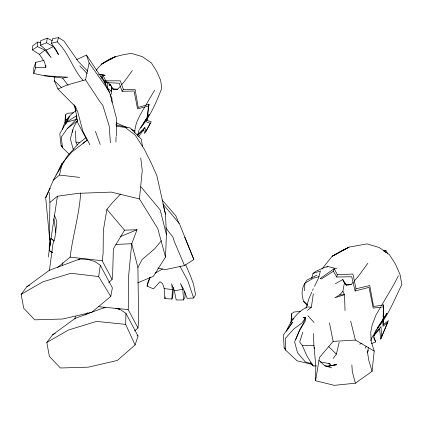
<?xml version="1.0" encoding="UTF-8"?>
<svg xmlns="http://www.w3.org/2000/svg" width="423" height="423" viewBox="0 0 423 423"><rect width="100%" height="100%" fill="white"/><g stroke="black" fill="none" stroke-linecap="round" stroke-linejoin="round"><path stroke-width="0.63" d="M115.987 142.017L116.002 136.872M116.452 136.063L116.499 118.414L109.679 92.732L105.057 82.919L86.504 55.048L76.605 59.58M44.129 75.717L67.802 77.219L62.63 78.028L44.129 75.717L33.755 73.459L35.664 67.68L35.696 62.398L43.981 60.378M62.519 147.712L61.086 145.544L59.765 133.827L66.311 122.279L76.272 115.854L76.256 119.439L67.357 128.492L61.287 137.089L62.519 147.712L69.377 154.358M33.755 73.459L33.819 67.786L35.696 62.398M35.664 67.68L45.795 67.352L45.821 65.491M383.524 304.962L383.428 306.849L373.192 308.118L369.015 287.391L355.109 290.966L356.05 288.777L369.755 285.599L373.546 306.516L383.524 304.962L383.27 324.769L388.409 320.613L380.721 339.045L379.568 329.015L373.673 336.063M52.267 252.838L49.221 250.379L49.909 202.411L49.317 192.576M380.621 307.119L375.962 315.072L372.129 325.123L370.77 332.15L371.108 341.049L374.218 351.053L372.06 371.357L355.405 383.19L334.265 385.348L315.59 380.748L315.812 365.879L313.924 345.432L313.411 333.573M295.735 339.362L300.044 329.009L303.206 323.658L305.179 318.382L303.053 317.44L305.321 317.319L305.263 321.099L299.373 330.908L294.63 341.89L297.528 352.734L305.316 361.94L312.264 364.05M103.804 308.134L105.375 307.193L75.104 318.382L52.478 334.889L46.805 342.461L49.369 356.383L60.404 367.989L88.312 367.169L117.324 360.465L135.096 344.941L125.647 324.362L125.948 313.364L120.74 309.837L115.706 308.214M383.428 306.849L382.91 326.355L387.695 322.432L380.721 339.045M45.795 67.352L44.627 62.17L39.408 54.345L32.439 49.967L37.43 46.588L44.864 50.131L51.125 57.602L46.155 50.104L40.492 45.219L40.645 40.708L47.244 38.181L52.219 40.693M32.439 49.967L32.587 45.896L37.71 42.099L40.851 42.935M137.66 282.844L153.385 276.304L165.504 257.084L166.419 234.633L165.488 214.212L156.891 175.772L151.381 163.357L144.338 149.324L135.217 135.133L125.171 127.423L116.362 126.213M149.959 277.414L147.939 281.982L147.072 286.149L153.517 288.877L159.994 281.697L162.654 283.701L164.198 288.565L164.885 298.564L171.923 299.024L172.436 289.581L171.664 283.854L174.334 290.701L176.222 299.981L183.577 299.949L185.084 296.898L184.793 291.722M37.43 46.588L37.71 42.099M119 309.673L119.09 308.378M173.419 287.54L172.827 295.709L171.923 299.024M134.614 330.987L138.009 327.92L138.607 319.888L137.903 267.59L131.743 243.706L137.031 229.731L124.536 230.175L106.892 209.385L112.037 203.114L120.592 193.998M65.512 122.681L65.523 114.818L67.463 113.29L73.375 112.814M291.759 321.512L291.68 313.771L293.89 312.031L300.24 311.418M87.376 313.898L87.482 312.645M80.682 192.941C79.318 214.625 72.772 235.579 70.133 257.136L57.618 267.489M138.009 327.92L128.137 309.557L128.724 302.413L128.481 277.234L131.743 243.706L115.987 244.436M165.504 257.084L157.768 228.557L139.453 198.916L142.25 170.596L140.764 158.033M64.851 122.702L65.523 114.818M290.913 322.754L291.68 313.771M108.711 282.522L112.1 279.45L112.719 272.37L113.364 248.856L124.536 230.175M304.317 290.707L304.967 283.172L307.04 279.989L316.98 275.146M149.023 104.238L148.505 106.004L137.575 108.891L134.059 91.003L122.136 91.305L123.389 89.364L135.069 89.406L138.231 107.437L149.023 104.238L147.156 120.486L151.238 121.729L145.887 131.595L144.883 127.561L137.248 135.223M112.1 279.45L102.229 260.758L103.117 253.282L103.328 230.561L106.892 209.385M50.152 243.167L50.39 241.306M50.543 240.058L50.702 238.815M148.505 106.004L146.495 121.93L150.25 123.357L144.629 133.515L143.651 129.612L137.427 135.302M52.468 252.616L49.221 250.379L50.369 241.401M50.533 240.116L50.697 238.836M48.365 256.967L49.999 244.388M305.321 317.319L305.179 318.382L301.9 323.035L293.816 328.978L285.181 338.574L285.768 350.286L297.009 360.771L312.153 364.425M110.768 296.433L98.67 276.568L100.293 265.216L95.085 261.689L87.54 259.257L79.72 259.04L49.449 270.234L26.829 286.741L21.15 294.308L23.714 308.235L34.755 319.841L62.657 319.016L91.675 312.317L110.768 296.433L112.365 287.873L100.293 265.216M307.584 310.297L311.376 307.209L313.321 293.795M62.398 265.686L62.831 262.709M89.935 144.883L82.792 131.051L77.806 112.106L75.516 106.76L57.93 89.052L54.266 80.661L54.847 76.801M49.221 250.379L57.422 196.224L78.308 193.337L111.201 192.111L139.453 198.916M40.492 45.219L46.546 42.749L47.244 38.181M164.885 298.564L165.144 296.877M372.06 371.357L368.83 360.444L367.534 352.75L368.343 347.6M315.59 380.748L319.439 357.52L333.139 341.398L355.383 340.06L374.218 351.053M74.924 318.995L75.352 316.462M134.784 132.928C134.72 123.373 140.082 114.876 144.803 106.934M111.122 91.527L111.778 87.915L113.65 89.766L117.768 89.168L120.232 86.313M342.873 291.357L344.512 294.662L334.921 297.729L339.59 294.963L342.873 291.357L344.359 283.13L342.794 279.582L335.349 283.706M49.401 270.593L53.023 243.648L54.953 237.372L56.846 222.63L55.794 218.31L54.461 215.608M110.377 142.778L109.213 126.07L102.858 105.438L99.437 100.912L85.536 79.815L89.121 62.916L86.504 55.048M49.718 239.852L45.684 197.641L53.404 180.124L59.511 175.053L62.123 163.41L71.677 152.169L87.149 140.23M72.354 132.367L73.348 128.063L75.643 123.495L77.769 120.724M62.546 129.364C64.021 121.724 69.642 114.702 76.14 110.599M333.202 358.376L336.38 354.136L339.177 342.329M72.761 129.734L70.392 138.887L72.941 148.41L73.745 149.361M367.534 352.75L368.222 350.239M370.807 340.827L371.494 338.315L386.966 313.337L377.073 328.338M46.546 42.749L53.42 46.546L58.527 54.567L55.788 49.343L51.305 43.315L52.605 38.636L58.607 37.652L63.984 41.052L78.435 61.636L87.561 71.122M122.136 91.305L119.26 83.22L105.052 82.548L105.623 80.582L102.874 75.225L100.727 76.727M355.109 290.966L351.714 276.742L336.703 277.023L337.353 274.776L334.223 268.674L320.142 278.524L321.332 279.006L333.424 271.238L334.223 268.674M311.587 278.434L313.046 273.422L315.69 271.365L324.906 267.288L327.857 266.538L336.798 268.737M65.777 124.055L66.311 122.279L69.589 116.166L65.57 124.235M139.072 130.078L137.623 134.768L138.242 136.544M375.286 331.685L373.8 336.497L375.672 341.9L371.473 343.666M101.113 78.155L102.176 77.478L102.874 75.225M302.847 332.055L299.68 342.054L302.207 345.274L307.019 356.166L313.253 366.006L316.425 365.895M305.966 308.14L309.181 298.088L311.735 292.267M135.096 344.941L138.02 336.026L125.948 313.364M51.305 43.315L57.168 41.835L58.607 37.652M147.072 286.149L150.297 277.017M110.731 94.852A4.188 1.888 -53 0 0 110.979 90.86L111.455 89.628A7.328 3.305 -53 0 0 109.599 85.594M286.376 331.251C290.437 321.242 297.48 311.365 307.616 306.913L311.376 307.209M312.502 290.522L313.269 288.772M48.518 191.735L45.684 197.641L46.694 195.986M49.084 190.556L50.215 188.198M58.437 171.082L62.123 163.41L53.404 180.124L66.697 156.933L78.461 143.55L85.848 137.724M314.49 286.424L318.593 277.885L320.417 270.958L313.046 273.422M137.903 267.59L142.102 259.542L154.718 248.766L161.401 240.692M398.429 275.764L393.173 285.731L381.615 305.411M183.577 299.949L182.799 289.39L180.452 283.421L183.524 289.099L187.188 298.363L193.644 298.004L195.553 294.694L193.523 284.193L190.572 276.076L185.676 264.735M145.464 105.808L154.633 90.199M365.091 348.309L366.387 346.12M324.843 365.964L329.231 366.08L330.337 364.266L329.268 363.59L320.301 361.898M140.748 127.804L149.182 114.432L147.41 117.123M141.028 126.8L141.737 125.726M142.8 124.113L146.702 118.197M287.217 330.22L292.579 322.268L283.452 334.857L284.134 347.817L285.768 350.286M138.723 136.64L144.883 127.561M132.388 70.509L124.341 81.554L121.464 84.886M367.841 263.302L358.672 275.881L354.099 281.184M96.217 70.382C103.947 58.882 118.604 54.916 131.632 53.462L142.35 56.634L151.349 62.9L156.547 71.059L160.655 80.365L161.766 88.217C156.161 102.831 149.7 117.652 139.252 129.491M321.914 269.06L332.134 256.306L342.81 250.205L349.012 247.132L366.979 243.891L379.182 247.497L389.435 254.635L395.357 263.931L400.031 274.532L401.85 284.515C394.437 299.521 388.319 315.701 377.29 328.497M375.656 330.485L376.47 329.491M344.359 283.13L346.495 285.239L351.185 284.552L353.263 282.146M374.503 334.085L380.975 326.683L381.673 336.877M83.045 143.397L84.404 142.012L87.18 140.383M49.909 202.411L57.422 196.224M85.086 315.029L87.09 313.385M67.357 128.492L77.605 120.65M39.408 54.345L44.864 50.131M157.731 268.039L165.229 269.62L184.491 265.559L193.85 259.495L179.394 223.593L162.892 204.023M78.155 259.986L79.72 259.04M384.248 251.489L385.913 250.506L387.791 253.842M383.201 251.019L384.317 250.363L385.913 250.506M155.236 273.184L162.564 268.928M21.15 294.308L42.855 281.845L70.868 273.263L98.67 276.568M46.805 342.461L68.505 329.993L96.518 321.411L125.647 324.362M26.829 286.741L29.615 285.139M52.478 334.889L55.27 333.287M326.752 267.162L327.857 266.538M46.155 50.104L53.42 46.546M57.93 89.052L66.897 85.065L85.536 79.815M120.116 236.716L137.031 229.731M359.656 344.158L362.067 343.418M66.311 122.279L76.256 119.439L77.658 120.058M319.053 276.637L313.528 278.107L304.967 283.172C301.308 288.671 301.377 295.666 303.825 301.62L307.347 305.163M109.118 85.076L110.403 84.801L113.65 89.766M329.231 366.08L336.565 364.737L333.826 364.393M326.165 366.503L336.565 364.737M174.334 290.701L182.799 289.39M65.755 119.487L67.691 119.191M110.414 59.009L111.614 58.855M291.944 319.09L293.874 318.842M103.667 80.819L120.317 80.841L123.389 89.364M339.59 294.963L344.512 294.662L345.025 310.641M337.353 274.776L352.919 274.03L356.05 288.777M109.086 84.806L110.403 84.801L110.858 85.837M302.207 345.274L313.924 345.432M110.963 90.86L107.03 87.894L107.516 86.662A7.328 3.305 -53 0 0 104.47 82.982M75.331 130.866L75.966 142.154L79.862 142.35M112.714 88.893L117.768 89.168M345.247 284.235L351.185 284.552M98.205 306.654L128.137 309.557M70.133 257.136L102.229 260.758M59.511 175.053L79.635 177.401M98.612 74.485L105.137 75.278L99.03 74.289M164.198 288.565L172.436 289.581M115.802 124.796L130.332 128.032L141.208 139.03L142.572 146.718M331.701 367.899L324.679 365.615L318.847 360.359M116.172 122.823L126.963 127.572M131.162 129.422L134.757 131.008M328.74 363.463L330.337 364.266M54.461 241.047L51.331 238.625L53.71 240.883M110.403 84.801L105.623 80.582L104.439 81.47L105.052 82.548M137.052 335.169L138.02 336.026M284.134 347.817L285.546 349.118M54.266 80.661L61.827 87.788M61.086 145.544L62.514 146.908M328.819 346.712L336.38 354.136M307.087 304.835L303.825 301.62L307.484 305.216M79.788 65.925L87.133 73.496M307.918 315.775L314.051 322.485M162.03 199.91L175.883 215.852L177.697 220.42M57.168 41.835C68.658 52.732 72.507 68.732 82.982 80.338M140.907 186.749L160.185 209.94L166.419 234.633M310.582 362.516L313.253 366.006M116.272 124.51L117.028 125.499M62.63 78.028L68.082 85.372M89.121 62.916L105.819 86.504L109.679 92.732M165.864 227.706L169.258 232.565L172.774 236.669L174.292 241.411L184.491 265.559M384.835 251.5L385.501 252.473M342.794 279.582L346.495 285.239M76.272 115.854L76.886 116.891M333.424 271.238L336.703 277.023M102.176 77.478L104.116 80.899M179.955 266.167L187.786 280.772L193.644 298.004M87.344 140.669L77.615 122.522L74.808 105.464M110.466 95.138L111.91 98.041L112.053 102.503M373.62 337.443L375.672 341.9M75.966 142.154L77.282 145.142M177.946 221.018L178.945 223.413M184.703 237.181L193.85 259.495M95.413 131.342L100.188 144.507M105.057 82.919L105.692 85.213M355.405 383.19L352.317 371.791L351.862 364.869M350.662 321.083L355.383 340.06M163.135 204.737L165.488 214.212M333.139 341.398L329.417 322.744M314.241 347.373L314.453 348.668M53.853 218.85L55.915 232.454M76.024 110.773A15.455 1.814 76.7 0 1 73.999 104.629M107.04 87.894A4.188 1.888 -53 0 1 107.78 89.269M107.521 60.775L101.044 64.365L115.86 56.312L107.521 60.775M339.516 252.219L332.134 256.306L349.012 247.132L339.516 252.219"/></g></svg>
